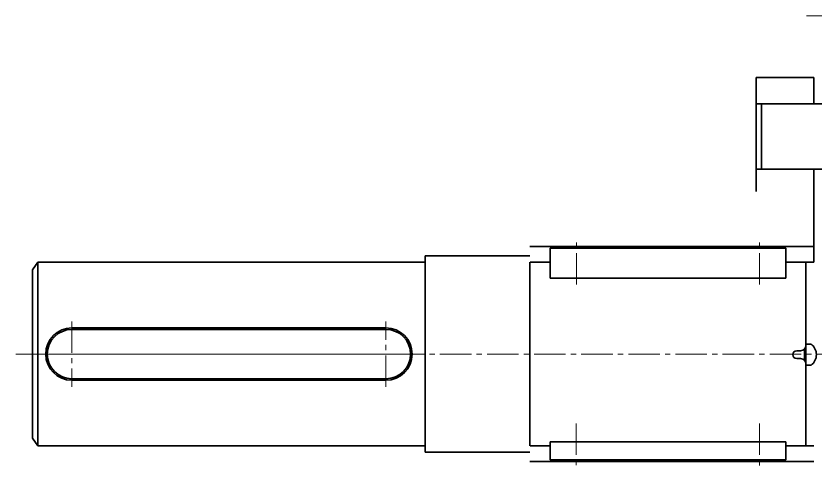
# Model space of a CAD drawing. Header units: millimetres. Extents: x -594 to 6367, y -2099 to 456.
# Drawn here: x 5641.5 to 5946.8, y 63.6 to 236.1 of the extents above; entities that cross this region are included whole.
import ezdxf

# ---------------------------------------------------------------- set-up
doc = ezdxf.new("R2010")
doc.units = ezdxf.units.MM
doc.set_wipeout_variables(frame=1)
doc.linetypes.add('点画线', pattern=[18, 12, -2, 2, -2])
doc.layers.add('中心线层', color=1, linetype='点画线', lineweight=18)
doc.layers.add('粗实线层', color=7, linetype='Continuous', lineweight=35)

# ---------------------------------------------------------------- blocks, each defined once
blk = doc.blocks.new('*X9')
at = {"layer": '中心线层'}
for p, q in [((10, 12.5), (10, -12.5)), ((130, -12.5), (130, 12.5))]:
    blk.add_line(p, q, dxfattribs=at)
at = {"layer": '中心线层', "linetype": '点画线', "lineweight": 18}
blk.add_line((-5, 0), (145, 0), dxfattribs=at)
at = {"layer": '粗实线层'}
for p, q in [((10, 10), (130, 10)), ((10, 9.4), (130, 9.4)), ((10, -9.4), (130, -9.4)), ((10, -10), (130, -10))]:
    blk.add_line(p, q, dxfattribs=at)
for centre, radius, start, end in [((10, 0), 10, 90, 270), ((10, 0), 9.4, 90, 270), ((130, 0), 10, 270, 90), ((130, 0), 9.4, 270, 90)]:
    blk.add_arc(centre, radius, start, end, dxfattribs=at)

msp = doc.modelspace()

# ---------------------------------------------------------------- linework, layer by layer
at = {"layer": '中心线层'}
for p, q in [((6009.04, 236.08), (5943.61, 236.08)), ((5855.64, 133.58), (5855.64, 150.58)), ((5925.64, 133.58), (5925.64, 150.58)), ((5855.62, 80.61), (5855.62, 63.61)), ((5925.64, 80.58), (5925.64, 63.58))]:
    msp.add_line(p, q, dxfattribs=at)
at = {"layer": '粗实线层'}
for p, q in [((5924.32, 202.58), (5924.32, 212.58)), ((5924.32, 212.58), (5946.32, 212.58)), ((5946.32, 212.58), (5946.32, 202.58)), ((5976.32, 202.58), (5924.32, 202.58)), ((5924.32, 202.58), (5924.32, 190.08)), ((5926.32, 177.58), (5926.32, 202.58)), ((5924.32, 177.58), (5924.32, 190.08)), ((5976.32, 177.58), (5924.32, 177.58)), ((5924.32, 177.58), (5924.32, 169.08)), ((5946.32, 177.58), (5946.32, 142.08)), ((5837.9, 148.08), (5946.32, 148.08)), ((5845.64, 147.48), (5846.24, 148.08)), ((5845.64, 136.68), (5845.64, 147.48)), ((5845.64, 147.48), (5935.64, 147.48)), ((5845.64, 136.08), (5845.64, 147.48)), ((5845.64, 147.48), (5935.64, 147.48)), ((5846.24, 148.08), (5935.04, 148.08)), ((5935.04, 148.08), (5935.64, 147.48)), ((5935.64, 136.68), (5935.64, 147.48)), ((5935.64, 136.08), (5935.64, 147.48)), ((5837.91, 144.58), (5797.91, 144.58)), ((5797.91, 144.58), (5797.91, 107.08)), ((5807.91, 144.58), (5833.87, 144.58)), ((5813.27, 144.58), (5825.27, 144.58)), ((5814.88, 144.58), (5825.27, 144.58)), ((5647.91, 139.25), (5649.91, 142.08)), ((5797.91, 142.08), (5649.91, 142.08)), ((5649.91, 142.08), (5649.91, 107.08)), ((5837.91, 142.08), (5837.92, 72.08)), ((5845.64, 142.08), (5837.93, 142.08)), ((5837.93, 142.08), (5845.64, 142.08)), ((5946.32, 142.08), (5935.64, 142.08)), ((5935.64, 142.08), (5943.34, 142.08)), ((5943.34, 72.08), (5943.34, 142.08)), ((5647.91, 139.25), (5647.91, 107.08)), ((5845.64, 136.08), (5935.64, 136.08)), ((5943.34, 110.83), (5943.34, 103.33)), ((5943.34, 110.83), (5945.34, 110.83)), ((5647.91, 74.9), (5647.91, 107.08)), ((5649.91, 72.08), (5649.91, 107.08)), ((5797.91, 69.58), (5797.91, 107.08)), ((5941.34, 108.33), (5939.84, 108.33)), ((5942.84, 109), (5942.84, 104.65)), ((5941.34, 105.33), (5939.84, 105.33)), ((5943.34, 102.83), (5943.34, 103.33)), ((5943.34, 102.83), (5945.34, 102.83)), ((5647.91, 74.9), (5649.91, 72.08)), ((5935.64, 73.58), (5845.64, 73.58)), ((5845.64, 73.58), (5845.64, 66.68)), ((5935.64, 73.58), (5935.64, 66.68)), ((5797.91, 72.08), (5649.91, 72.08)), ((5845.64, 72.08), (5837.95, 72.08)), ((5946.32, 72.08), (5935.64, 72.08)), ((5837.91, 69.58), (5797.91, 69.58)), ((5837.92, 66.12), (5946.32, 66.12)), ((5845.64, 66.68), (5846.24, 66.08)), ((5845.64, 66.68), (5935.64, 66.68)), ((5935.04, 66.08), (5935.64, 66.68))]:
    msp.add_line(p, q, dxfattribs=at)
for centre, radius, start, end in [((5941.34, 110.33), 2, 270, 0), ((5942.34, 106.83), 5, 306.8699, 53.1301), ((5939.84, 106.83), 1.5, 90, 270), ((5941.34, 103.33), 2, 0, 90)]:
    msp.add_arc(centre, radius, start, end, dxfattribs=at)

# ---------------------------------------------------------------- wipeouts: each hides what was drawn before it
msp.add_wipeout([(5792.91, 107.05), (5792.91, 107.11), (5792.91, 107.16), (5792.91, 107.21), (5792.91, 107.26), (5792.91, 107.32), (5792.91, 107.37), (5792.91, 107.42), (5792.9, 107.47), (5792.9, 107.53), (5792.9, 107.58), (5792.9, 107.63), (5792.89, 107.69), (5792.89, 107.74), (5792.89, 107.79), (5792.88, 107.84), (5792.88, 107.9), (5792.87, 107.95), (5792.87, 108), (5792.86, 108.05), (5792.86, 108.11), (5792.85, 108.16), (5792.85, 108.21), (5792.84, 108.26), (5792.83, 108.32), (5792.83, 108.37), (5792.82, 108.42), (5792.81, 108.47), (5792.8, 108.52), (5792.8, 108.58), (5792.79, 108.63), (5792.79, 108.63), (5792.7, 109.09), (5792.6, 109.55), (5792.47, 110), (5792.32, 110.45), (5792.15, 110.89), (5791.96, 111.32), (5791.75, 111.74), (5791.52, 112.15), (5791.27, 112.55), (5791, 112.94), (5790.71, 113.31), (5790.41, 113.67), (5790.09, 114.02), (5789.75, 114.35), (5789.4, 114.66), (5789.04, 114.96), (5788.66, 115.24), (5788.27, 115.5), (5787.86, 115.74), (5787.45, 115.96), (5787.03, 116.17), (5786.59, 116.35), (5786.15, 116.51), (5785.7, 116.66), (5785.25, 116.78), (5784.79, 116.88), (5784.32, 116.95), (5783.85, 117.01), (5783.38, 117.04), (5782.91, 117.05), (5782.91, 117.05), (5662.91, 117.05), (5662.91, 117.05), (5662.44, 117.04), (5661.97, 117.01), (5661.51, 116.95), (5661.04, 116.88), (5660.58, 116.78), (5660.13, 116.66), (5659.68, 116.51), (5659.23, 116.35), (5658.8, 116.17), (5658.38, 115.96), (5657.96, 115.74), (5657.56, 115.5), (5657.17, 115.24), (5656.79, 114.96), (5656.42, 114.66), (5656.07, 114.35), (5655.74, 114.02), (5655.42, 113.67), (5655.11, 113.31), (5654.83, 112.94), (5654.56, 112.55), (5654.31, 112.15), (5654.08, 111.74), (5653.87, 111.32), (5653.68, 110.89), (5653.51, 110.45), (5653.36, 110), (5653.23, 109.55), (5653.12, 109.09), (5653.04, 108.63), (5653.04, 108.63), (5653.03, 108.58), (5653.02, 108.52), (5653.01, 108.47), (5653.01, 108.42), (5653, 108.37), (5652.99, 108.32), (5652.99, 108.26), (5652.98, 108.21), (5652.97, 108.16), (5652.97, 108.11), (5652.96, 108.05), (5652.96, 108), (5652.95, 107.95), (5652.95, 107.9), (5652.94, 107.84), (5652.94, 107.79), (5652.94, 107.74), (5652.93, 107.69), (5652.93, 107.63), (5652.93, 107.58), (5652.92, 107.53), (5652.92, 107.47), (5652.92, 107.42), (5652.92, 107.37), (5652.92, 107.32), (5652.92, 107.26), (5652.91, 107.21), (5652.91, 107.16), (5652.91, 107.11), (5652.91, 107.05), (5652.91, 107.05), (5652.93, 106.53), (5652.97, 106.01), (5653.04, 105.49), (5653.13, 104.97), (5653.25, 104.47), (5653.4, 103.96), (5653.58, 103.47), (5653.78, 102.99), (5654, 102.51), (5654.25, 102.05), (5654.53, 101.61), (5654.82, 101.18), (5655.14, 100.76), (5655.48, 100.36), (5655.84, 99.98), (5656.22, 99.62), (5656.62, 99.28), (5657.04, 98.96), (5657.47, 98.67), (5657.91, 98.39), (5658.37, 98.14), (5658.85, 97.92), (5659.33, 97.72), (5659.82, 97.54), (5660.33, 97.39), (5660.83, 97.27), (5661.35, 97.18), (5661.87, 97.11), (5662.39, 97.07), (5662.91, 97.05), (5662.91, 97.05), (5782.91, 97.05), (5782.91, 97.05), (5783.44, 97.07), (5783.96, 97.11), (5784.48, 97.18), (5784.99, 97.27), (5785.5, 97.39), (5786, 97.54), (5786.5, 97.72), (5786.98, 97.92), (5787.45, 98.14), (5787.91, 98.39), (5788.36, 98.67), (5788.79, 98.96), (5789.21, 99.28), (5789.6, 99.62), (5789.98, 99.98), (5790.34, 100.36), (5790.68, 100.76), (5791, 101.18), (5791.3, 101.61), (5791.57, 102.05), (5791.82, 102.51), (5792.05, 102.99), (5792.25, 103.47), (5792.42, 103.96), (5792.57, 104.47), (5792.7, 104.97), (5792.79, 105.49), (5792.86, 106.01), (5792.9, 106.53)]).dxf.layer = '中心线层'

# ---------------------------------------------------------------- next in the draw order: linework, layer by layer
at = {"layer": '中心线层'}
msp.add_line((5641.54, 107.05), (6367.04, 107.05), dxfattribs=at)

# ---------------------------------------------------------------- next in the draw order: block references
msp.add_blockref('*X9', (5652.91, 107.05), dxfattribs=at)

doc.saveas('drawing.dxf')
